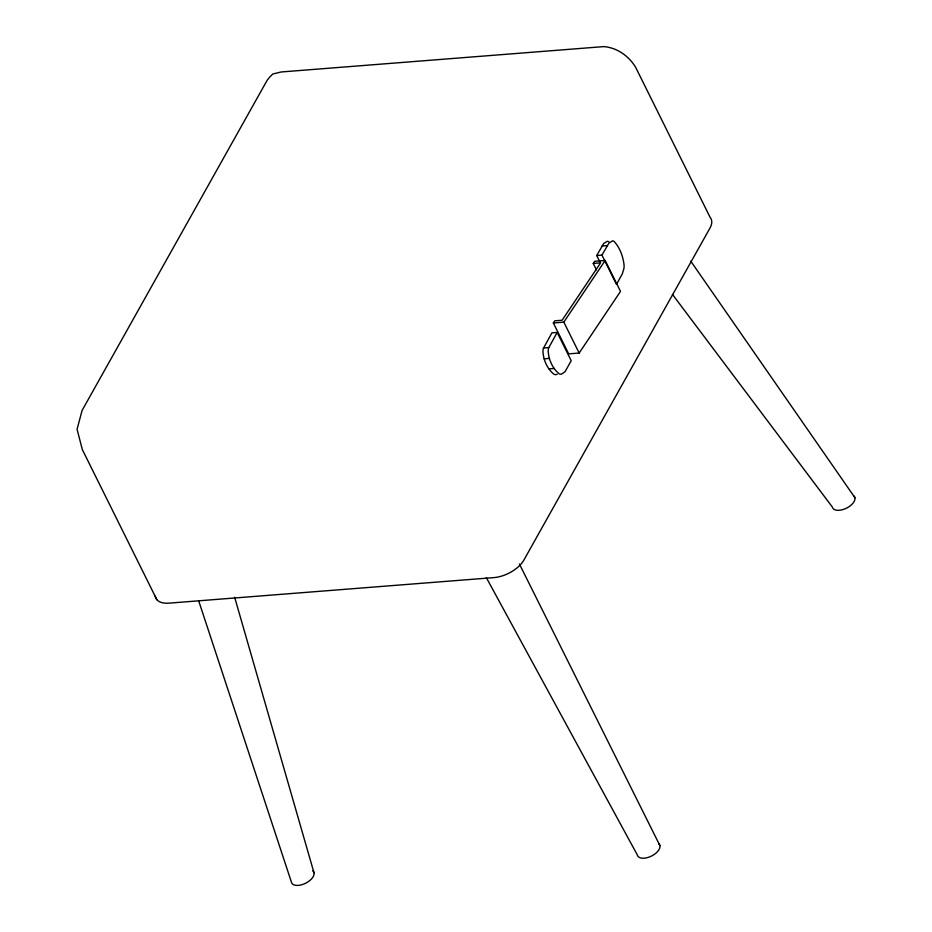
<?xml version="1.0" encoding="UTF-8"?>
<svg xmlns="http://www.w3.org/2000/svg" width="932" height="932" viewBox="0 0 932 932"><rect width="100%" height="100%" fill="white"/><g stroke="black" fill="none" stroke-linecap="round" stroke-linejoin="round"><path stroke-width="1.4" d="M557.173 332.444L548.564 348.044A8.842 4.578 85.5 0 0 548.226 351.481C548.75 359.845 552.641 368.688 559.235 373.837A13.071 6.78 85.5 0 0 561.355 374.186L565.013 371.775L571.211 360.731L557.173 332.444L551.93 332.852L543.321 348.463A8.842 4.578 85.5 0 0 542.983 351.9C543.507 360.253 547.399 369.107 554.004 374.256A13.071 6.78 85.5 0 0 556.113 374.606L557.173 374.303M599.87 261.88L596.713 255.519L603.645 243.567L607.268 241.295A9.658 5.01 85.5 0 1 608.794 241.761M601.956 255.112L608.887 243.159L612.51 240.875A9.658 5.01 85.5 0 1 614.037 241.353C619.92 247.632 623.193 256.708 624.079 265.236A11.417 5.918 85.5 0 1 623.892 268.672L622.32 273.88L616.483 284.377L601.956 255.112L596.713 255.519M593.253 263.453L594.686 261.31L605.171 260.482L620.514 291.39L579.168 353.042L568.683 353.869L553.34 322.961L554.773 320.818L562.113 320.247L600.592 262.871L593.253 263.453L596.445 269.896M553.34 322.961L563.825 322.134L605.171 260.482M602.049 245.99L607.291 245.582M543.438 348.009L548.68 347.589M544.172 358.82L549.414 358.412M549.158 368.862L554.4 368.455M672.45 294.407L832.346 507.055A12.291 6.442 -26.4 0 0 846.99 507.905A12.291 6.442 -26.4 0 0 853.759 495.789M690.787 261.205L854.935 497.711M486.329 577.63L637.337 854.959A12.291 6.442 -26.4 0 0 651.981 855.809A12.291 6.442 -26.4 0 0 658.749 843.693M519.392 563.965L659.926 845.627M563.825 322.134L579.168 353.042M156.844 599.684L82.331 449.585L77.065 429.279L82.074 410.476L267.204 80.199L269.965 76.785L272.831 73.989L281.278 71.962L603.808 46.6C617.147 47.707 628.739 55.943 635.612 67.244L710.114 217.342A24.593 12.885 -26.4 0 1 709.986 228.037L523.842 560.132A24.593 12.885 -26.4 0 1 494.007 577.595L169.065 603.144A24.593 12.885 -26.4 0 1 155.26 596.224M198.842 601.303L291.425 882.161A12.291 6.442 -26.4 0 0 306.069 883.012A12.291 6.442 -26.4 0 0 312.837 870.896M234.654 597.296L314.014 872.83"/></g></svg>
